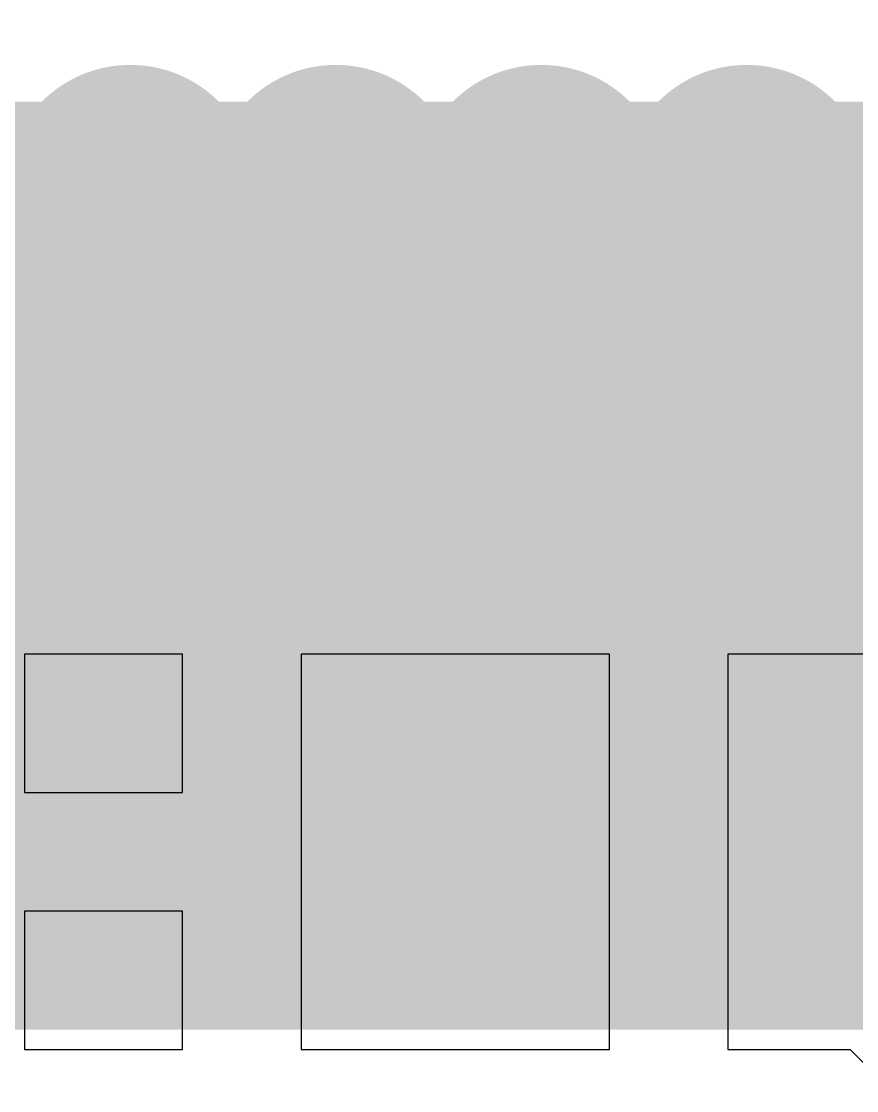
# Model space of a CAD drawing. Header units: inches. Extents: x -5 to 426, y -53 to 116.
# Drawn here: x 13.472 to 16.156, y -39.783 to -36.347 of the extents above; entities that cross this region are included whole.
import ezdxf

# ---------------------------------------------------------------- set-up
doc = ezdxf.new("R2010")
doc.units = ezdxf.units.IN
for name, color, linetype in [('Board Outline', 216, 'Continuous'), ('Bottom Layer', 5, 'Continuous'), ('Bottom Solder', 6, 'Continuous'), ('Drill Drawing', 1, 'Continuous'), ('Top Layer', 1, 'Continuous'), ('Top Overlay', 2, 'Continuous'), ('Top Paste', 8, 'Continuous'), ('Top Solder', 216, 'Continuous'), ('Via Holes', 16, 'Continuous')]:
    doc.layers.add(name, color=color, linetype=linetype)

# ---------------------------------------------------------------- blocks, each defined once
blk = doc.blocks.new('C___0603_30')
at = {"layer": 'Top Layer'}
for points in [[(-0.381, 0.4445), (-0.381, -0.4445), (-1.143, -0.4445), (-1.143, 0.4445)], [(1.143, 0.4445), (1.143, -0.4445), (0.381, -0.4445), (0.381, 0.4445)]]:
    blk.add_hatch(color=1, dxfattribs=at).paths.add_polyline_path(points)
at = {"layer": 'Top Paste'}
for points in [[(-0.381, 0.4445), (-0.381, -0.4445), (-1.143, -0.4445), (-1.143, 0.4445)], [(1.143, 0.4445), (1.143, -0.4445), (0.381, -0.4445), (0.381, 0.4445)]]:
    blk.add_hatch(color=8, dxfattribs=at).paths.add_polyline_path(points)
at = {"layer": 'Top Solder'}
for points in [[(-0.321, 0.5045), (-0.321, -0.5045), (-1.203, -0.5045), (-1.203, 0.5045)], [(1.203, 0.5045), (1.203, -0.5045), (0.321, -0.5045), (0.321, 0.5045)]]:
    blk.add_hatch(color=216, dxfattribs=at).paths.add_polyline_path(points)
at = {"layer": 'Top Overlay'}
for points in [[(-1.2446, -0.5334, 0.127, 0.127, 0), (-1.2446, 0.5334, 0.127, 0.127, 0)], [(-0.4572, 0.5334, 0.127, 0.127, 0), (-1.2446, 0.5334, 0.127, 0.127, 0)], [(1.2446, 0.5334, 0.127, 0.127, 0), (0.4572, 0.5334, 0.127, 0.127, 0)], [(1.2446, -0.5334, 0.127, 0.127, 0), (1.2446, 0.5334, 0.127, 0.127, 0)], [(-0.4572, -0.5334, 0.127, 0.127, 0), (-1.2446, -0.5334, 0.127, 0.127, 0)], [(1.2446, -0.5334, 0.127, 0.127, 0), (0.4572, -0.5334, 0.127, 0.127, 0)]]:
    blk.add_lwpolyline(points, format="xyseb", dxfattribs=at)
for points in [[(-1.2764, 0.5334, 0.0635, 0.0635, 1), (-1.2128, 0.5334, 0.0635, 0.0635, 1)], [(-1.2764, 0.5334, 0.0635, 0.0635, 1), (-1.2128, 0.5334, 0.0635, 0.0635, 1)], [(-0.4889, 0.5334, 0.0635, 0.0635, 1), (-0.4254, 0.5334, 0.0635, 0.0635, 1)], [(0.4254, 0.5334, 0.0635, 0.0635, 1), (0.4889, 0.5334, 0.0635, 0.0635, 1)], [(1.2128, 0.5334, 0.0635, 0.0635, 1), (1.2764, 0.5334, 0.0635, 0.0635, 1)], [(1.2128, 0.5334, 0.0635, 0.0635, 1), (1.2764, 0.5334, 0.0635, 0.0635, 1)], [(-1.2764, -0.5334, 0.0635, 0.0635, 1), (-1.2128, -0.5334, 0.0635, 0.0635, 1)], [(-1.2764, -0.5334, 0.0635, 0.0635, 1), (-1.2128, -0.5334, 0.0635, 0.0635, 1)], [(-0.4889, -0.5334, 0.0635, 0.0635, 1), (-0.4254, -0.5334, 0.0635, 0.0635, 1)], [(0.4254, -0.5334, 0.0635, 0.0635, 1), (0.4889, -0.5334, 0.0635, 0.0635, 1)], [(1.2128, -0.5334, 0.0635, 0.0635, 1), (1.2764, -0.5334, 0.0635, 0.0635, 1)], [(1.2128, -0.5334, 0.0635, 0.0635, 1), (1.2764, -0.5334, 0.0635, 0.0635, 1)]]:
    blk.add_lwpolyline(points, format="xyseb", close=True, dxfattribs=at)
blk = doc.blocks.new('C___0603_31')
at = {"layer": 'Top Layer'}
for points in [[(-0.381, 0.4445), (-0.381, -0.4445), (-1.143, -0.4445), (-1.143, 0.4445)], [(1.143, 0.4445), (1.143, -0.4445), (0.381, -0.4445), (0.381, 0.4445)]]:
    blk.add_hatch(color=1, dxfattribs=at).paths.add_polyline_path(points)
at = {"layer": 'Top Paste'}
for points in [[(-0.381, 0.4445), (-0.381, -0.4445), (-1.143, -0.4445), (-1.143, 0.4445)], [(1.143, 0.4445), (1.143, -0.4445), (0.381, -0.4445), (0.381, 0.4445)]]:
    blk.add_hatch(color=8, dxfattribs=at).paths.add_polyline_path(points)
at = {"layer": 'Top Solder'}
for points in [[(-0.321, 0.5045), (-0.321, -0.5045), (-1.203, -0.5045), (-1.203, 0.5045)], [(1.203, 0.5045), (1.203, -0.5045), (0.321, -0.5045), (0.321, 0.5045)]]:
    blk.add_hatch(color=216, dxfattribs=at).paths.add_polyline_path(points)
at = {"layer": 'Top Overlay'}
for points in [[(-1.2446, -0.5334, 0.127, 0.127, 0), (-1.2446, 0.5334, 0.127, 0.127, 0)], [(-0.4572, 0.5334, 0.127, 0.127, 0), (-1.2446, 0.5334, 0.127, 0.127, 0)], [(1.2446, 0.5334, 0.127, 0.127, 0), (0.4572, 0.5334, 0.127, 0.127, 0)], [(1.2446, -0.5334, 0.127, 0.127, 0), (1.2446, 0.5334, 0.127, 0.127, 0)], [(-0.4572, -0.5334, 0.127, 0.127, 0), (-1.2446, -0.5334, 0.127, 0.127, 0)], [(1.2446, -0.5334, 0.127, 0.127, 0), (0.4572, -0.5334, 0.127, 0.127, 0)]]:
    blk.add_lwpolyline(points, format="xyseb", dxfattribs=at)
for points in [[(-1.2764, 0.5334, 0.0635, 0.0635, 1), (-1.2128, 0.5334, 0.0635, 0.0635, 1)], [(-1.2764, 0.5334, 0.0635, 0.0635, 1), (-1.2128, 0.5334, 0.0635, 0.0635, 1)], [(-0.4889, 0.5334, 0.0635, 0.0635, 1), (-0.4254, 0.5334, 0.0635, 0.0635, 1)], [(0.4254, 0.5334, 0.0635, 0.0635, 1), (0.4889, 0.5334, 0.0635, 0.0635, 1)], [(1.2128, 0.5334, 0.0635, 0.0635, 1), (1.2764, 0.5334, 0.0635, 0.0635, 1)], [(1.2128, 0.5334, 0.0635, 0.0635, 1), (1.2764, 0.5334, 0.0635, 0.0635, 1)], [(-1.2764, -0.5334, 0.0635, 0.0635, 1), (-1.2128, -0.5334, 0.0635, 0.0635, 1)], [(-1.2764, -0.5334, 0.0635, 0.0635, 1), (-1.2128, -0.5334, 0.0635, 0.0635, 1)], [(-0.4889, -0.5334, 0.0635, 0.0635, 1), (-0.4254, -0.5334, 0.0635, 0.0635, 1)], [(0.4254, -0.5334, 0.0635, 0.0635, 1), (0.4889, -0.5334, 0.0635, 0.0635, 1)], [(1.2128, -0.5334, 0.0635, 0.0635, 1), (1.2764, -0.5334, 0.0635, 0.0635, 1)], [(1.2128, -0.5334, 0.0635, 0.0635, 1), (1.2764, -0.5334, 0.0635, 0.0635, 1)]]:
    blk.add_lwpolyline(points, format="xyseb", close=True, dxfattribs=at)

msp = doc.modelspace()

# ---------------------------------------------------------------- hatches: boundary and pattern name
at = {"layer": 'Bottom Layer'}
h = msp.add_hatch(color=5, dxfattribs=at)
edge = h.paths.add_edge_path()
edge.add_arc((13.8216, -36.8883), 0.3, 0, 360)
h = msp.add_hatch(color=5, dxfattribs=at)
edge = h.paths.add_edge_path()
edge.add_arc((14.482, -36.8883), 0.3, 0, 360)
h = msp.add_hatch(color=5, dxfattribs=at)
edge = h.paths.add_edge_path()
edge.add_arc((15.1424, -36.8883), 0.3, 0, 360)
h = msp.add_hatch(color=5, dxfattribs=at)
edge = h.paths.add_edge_path()
edge.add_arc((15.8028, -36.8883), 0.3, 0, 360)
h = msp.add_hatch(color=5, dxfattribs=at)
edge = h.paths.add_edge_path()
edge.add_arc((13.8216, -37.7773), 0.3, 0, 360)
h = msp.add_hatch(color=5, dxfattribs=at)
edge = h.paths.add_edge_path()
edge.add_arc((14.482, -37.7773), 0.3, 0, 360)
h = msp.add_hatch(color=5, dxfattribs=at)
edge = h.paths.add_edge_path()
edge.add_arc((15.1424, -37.7773), 0.3, 0, 360)
h = msp.add_hatch(color=5, dxfattribs=at)
edge = h.paths.add_edge_path()
edge.add_arc((15.8028, -37.7773), 0.3, 0, 360)
at = {"layer": 'Bottom Solder'}
h = msp.add_hatch(color=6, dxfattribs=at)
edge = h.paths.add_edge_path()
edge.add_arc((13.1612, -36.8883), 0.4016, 0, 360)
h = msp.add_hatch(color=6, dxfattribs=at)
edge = h.paths.add_edge_path()
edge.add_arc((13.8216, -36.8883), 0.4016, 0, 360)
h = msp.add_hatch(color=6, dxfattribs=at)
edge = h.paths.add_edge_path()
edge.add_arc((14.482, -36.8883), 0.4016, 0, 360)
h = msp.add_hatch(color=6, dxfattribs=at)
edge = h.paths.add_edge_path()
edge.add_arc((15.1424, -36.8883), 0.4016, 0, 360)
h = msp.add_hatch(color=6, dxfattribs=at)
edge = h.paths.add_edge_path()
edge.add_arc((15.8028, -36.8883), 0.4016, 0, 360)
h = msp.add_hatch(color=6, dxfattribs=at)
edge = h.paths.add_edge_path()
edge.add_arc((13.1612, -37.7773), 0.4016, 0, 360)
h = msp.add_hatch(color=6, dxfattribs=at)
edge = h.paths.add_edge_path()
edge.add_arc((13.8216, -37.7773), 0.4016, 0, 360)
h = msp.add_hatch(color=6, dxfattribs=at)
edge = h.paths.add_edge_path()
edge.add_arc((14.482, -37.7773), 0.4016, 0, 360)
h = msp.add_hatch(color=6, dxfattribs=at)
edge = h.paths.add_edge_path()
edge.add_arc((15.1424, -37.7773), 0.4016, 0, 360)
h = msp.add_hatch(color=6, dxfattribs=at)
edge = h.paths.add_edge_path()
edge.add_arc((15.8028, -37.7773), 0.4016, 0, 360)
h = msp.add_hatch(color=6, dxfattribs=at)
edge = h.paths.add_edge_path()
edge.add_arc((16.4632, -38.6663), 0.4016, 0, 360)
at = {"layer": 'Top Layer'}
h = msp.add_hatch(color=1, dxfattribs=at)
edge = h.paths.add_edge_path()
edge.add_arc((13.8216, -36.8883), 0.3, 0, 360)
h = msp.add_hatch(color=1, dxfattribs=at)
edge = h.paths.add_edge_path()
edge.add_arc((14.482, -36.8883), 0.3, 0, 360)
h = msp.add_hatch(color=1, dxfattribs=at)
edge = h.paths.add_edge_path()
edge.add_arc((15.1424, -36.8883), 0.3, 0, 360)
h = msp.add_hatch(color=1, dxfattribs=at)
edge = h.paths.add_edge_path()
edge.add_arc((15.8028, -36.8883), 0.3, 0, 360)
for points in [[(10.7513, -39.5871), (17.4442, -39.5871), (17.4442, -36.6051), (10.7513, -36.6051)], [(13.304, -39.297), (18.8195, -39.297), (18.8195, -38.947), (13.304, -38.947)]]:
    msp.add_hatch(color=1, dxfattribs=at).paths.add_polyline_path(points)
h = msp.add_hatch(color=1, dxfattribs=at)
edge = h.paths.add_edge_path()
edge.add_arc((13.8216, -37.7773), 0.3, 0, 360)
h = msp.add_hatch(color=1, dxfattribs=at)
edge = h.paths.add_edge_path()
edge.add_arc((14.482, -37.7773), 0.3, 0, 360)
h = msp.add_hatch(color=1, dxfattribs=at)
edge = h.paths.add_edge_path()
edge.add_arc((15.1424, -37.7773), 0.3, 0, 360)
h = msp.add_hatch(color=1, dxfattribs=at)
edge = h.paths.add_edge_path()
edge.add_arc((15.8028, -37.7773), 0.3, 0, 360)
at = {"layer": 'Top Solder'}
h = msp.add_hatch(color=216, dxfattribs=at)
edge = h.paths.add_edge_path()
edge.add_arc((13.1612, -36.8883), 0.4016, 0, 360)
h = msp.add_hatch(color=216, dxfattribs=at)
edge = h.paths.add_edge_path()
edge.add_arc((13.8216, -36.8883), 0.4016, 0, 360)
h = msp.add_hatch(color=216, dxfattribs=at)
edge = h.paths.add_edge_path()
edge.add_arc((14.482, -36.8883), 0.4016, 0, 360)
h = msp.add_hatch(color=216, dxfattribs=at)
edge = h.paths.add_edge_path()
edge.add_arc((15.1424, -36.8883), 0.4016, 0, 360)
h = msp.add_hatch(color=216, dxfattribs=at)
edge = h.paths.add_edge_path()
edge.add_arc((15.8028, -36.8883), 0.4016, 0, 360)
h = msp.add_hatch(color=216, dxfattribs=at)
edge = h.paths.add_edge_path()
edge.add_arc((13.1612, -37.7773), 0.4016, 0, 360)
h = msp.add_hatch(color=216, dxfattribs=at)
edge = h.paths.add_edge_path()
edge.add_arc((13.8216, -37.7773), 0.4016, 0, 360)
h = msp.add_hatch(color=216, dxfattribs=at)
edge = h.paths.add_edge_path()
edge.add_arc((14.482, -37.7773), 0.4016, 0, 360)
h = msp.add_hatch(color=216, dxfattribs=at)
edge = h.paths.add_edge_path()
edge.add_arc((15.1424, -37.7773), 0.4016, 0, 360)
h = msp.add_hatch(color=216, dxfattribs=at)
edge = h.paths.add_edge_path()
edge.add_arc((15.8028, -37.7773), 0.4016, 0, 360)
h = msp.add_hatch(color=216, dxfattribs=at)
edge = h.paths.add_edge_path()
edge.add_arc((16.4632, -38.6663), 0.4016, 0, 360)
at = {"layer": 'Via Holes'}
h = msp.add_hatch(color=7, dxfattribs=at)
edge = h.paths.add_edge_path()
edge.add_arc((13.8216, -36.8883), 0.15, 0, 360)
h = msp.add_hatch(color=7, dxfattribs=at)
edge = h.paths.add_edge_path()
edge.add_arc((14.482, -36.8883), 0.15, 0, 360)
h = msp.add_hatch(color=7, dxfattribs=at)
edge = h.paths.add_edge_path()
edge.add_arc((15.1424, -36.8883), 0.15, 0, 360)
h = msp.add_hatch(color=7, dxfattribs=at)
edge = h.paths.add_edge_path()
edge.add_arc((15.8028, -36.8883), 0.15, 0, 360)
h = msp.add_hatch(color=7, dxfattribs=at)
edge = h.paths.add_edge_path()
edge.add_arc((13.8216, -37.7773), 0.15, 0, 360)
h = msp.add_hatch(color=7, dxfattribs=at)
edge = h.paths.add_edge_path()
edge.add_arc((14.482, -37.7773), 0.15, 0, 360)
h = msp.add_hatch(color=7, dxfattribs=at)
edge = h.paths.add_edge_path()
edge.add_arc((15.1424, -37.7773), 0.15, 0, 360)
h = msp.add_hatch(color=7, dxfattribs=at)
edge = h.paths.add_edge_path()
edge.add_arc((15.8028, -37.7773), 0.15, 0, 360)

# ---------------------------------------------------------------- linework, layer by layer
at = {"layer": 'Board Outline'}
msp.add_lwpolyline([(49.7725, 6.3481, 0.254, 0.254, -1.144567), (-0.2979, -38.4414, 0.254, 0.254, 0)], format="xyseb", dxfattribs=at)
at = {"layer": 'Drill Drawing'}
for points in [[(13.5676, -36.6343, 0.0508, 0.0508, 0), (13.8216, -36.7613, 0.0508, 0.0508, 0)], [(13.5676, -36.6343, 0.0508, 0.0508, 0), (13.6946, -36.8883, 0.0508, 0.0508, 0)], [(13.8216, -36.7613, 0.0508, 0.0508, 0), (14.0756, -36.6343, 0.0508, 0.0508, 0)], [(13.9486, -36.8883, 0.0508, 0.0508, 0), (14.0756, -36.6343, 0.0508, 0.0508, 0)], [(14.228, -36.6343, 0.0508, 0.0508, 0), (14.482, -36.7613, 0.0508, 0.0508, 0)], [(14.228, -36.6343, 0.0508, 0.0508, 0), (14.355, -36.8883, 0.0508, 0.0508, 0)], [(14.482, -36.7613, 0.0508, 0.0508, 0), (14.736, -36.6343, 0.0508, 0.0508, 0)], [(14.609, -36.8883, 0.0508, 0.0508, 0), (14.736, -36.6343, 0.0508, 0.0508, 0)], [(14.8884, -36.6343, 0.0508, 0.0508, 0), (15.1424, -36.7613, 0.0508, 0.0508, 0)], [(14.8884, -36.6343, 0.0508, 0.0508, 0), (15.0154, -36.8883, 0.0508, 0.0508, 0)], [(15.1424, -36.7613, 0.0508, 0.0508, 0), (15.3964, -36.6343, 0.0508, 0.0508, 0)], [(15.2694, -36.8883, 0.0508, 0.0508, 0), (15.3964, -36.6343, 0.0508, 0.0508, 0)], [(15.5488, -36.6343, 0.0508, 0.0508, 0), (15.8028, -36.7613, 0.0508, 0.0508, 0)], [(15.5488, -36.6343, 0.0508, 0.0508, 0), (15.6758, -36.8883, 0.0508, 0.0508, 0)], [(15.8028, -36.7613, 0.0508, 0.0508, 0), (16.0568, -36.6343, 0.0508, 0.0508, 0)], [(15.9298, -36.8883, 0.0508, 0.0508, 0), (16.0568, -36.6343, 0.0508, 0.0508, 0)], [(13.5676, -37.1423, 0.0508, 0.0508, 0), (13.6946, -36.8883, 0.0508, 0.0508, 0)], [(13.9486, -36.8883, 0.0508, 0.0508, 0), (14.0756, -37.1423, 0.0508, 0.0508, 0)], [(14.228, -37.1423, 0.0508, 0.0508, 0), (14.355, -36.8883, 0.0508, 0.0508, 0)], [(14.609, -36.8883, 0.0508, 0.0508, 0), (14.736, -37.1423, 0.0508, 0.0508, 0)], [(14.8884, -37.1423, 0.0508, 0.0508, 0), (15.0154, -36.8883, 0.0508, 0.0508, 0)], [(15.2694, -36.8883, 0.0508, 0.0508, 0), (15.3964, -37.1423, 0.0508, 0.0508, 0)], [(15.5488, -37.1423, 0.0508, 0.0508, 0), (15.6758, -36.8883, 0.0508, 0.0508, 0)], [(15.9298, -36.8883, 0.0508, 0.0508, 0), (16.0568, -37.1423, 0.0508, 0.0508, 0)], [(13.5676, -37.1423, 0.0508, 0.0508, 0), (13.8216, -37.0153, 0.0508, 0.0508, 0)], [(13.8216, -37.0153, 0.0508, 0.0508, 0), (14.0756, -37.1423, 0.0508, 0.0508, 0)], [(14.228, -37.1423, 0.0508, 0.0508, 0), (14.482, -37.0153, 0.0508, 0.0508, 0)], [(14.482, -37.0153, 0.0508, 0.0508, 0), (14.736, -37.1423, 0.0508, 0.0508, 0)], [(14.8884, -37.1423, 0.0508, 0.0508, 0), (15.1424, -37.0153, 0.0508, 0.0508, 0)], [(15.1424, -37.0153, 0.0508, 0.0508, 0), (15.3964, -37.1423, 0.0508, 0.0508, 0)], [(15.5488, -37.1423, 0.0508, 0.0508, 0), (15.8028, -37.0153, 0.0508, 0.0508, 0)], [(15.8028, -37.0153, 0.0508, 0.0508, 0), (16.0568, -37.1423, 0.0508, 0.0508, 0)], [(13.5676, -37.5233, 0.0508, 0.0508, 0), (13.8216, -37.6503, 0.0508, 0.0508, 0)], [(13.5676, -37.5233, 0.0508, 0.0508, 0), (13.6946, -37.7773, 0.0508, 0.0508, 0)], [(13.8216, -37.6503, 0.0508, 0.0508, 0), (14.0756, -37.5233, 0.0508, 0.0508, 0)], [(13.9486, -37.7773, 0.0508, 0.0508, 0), (14.0756, -37.5233, 0.0508, 0.0508, 0)], [(14.228, -37.5233, 0.0508, 0.0508, 0), (14.482, -37.6503, 0.0508, 0.0508, 0)], [(14.228, -37.5233, 0.0508, 0.0508, 0), (14.355, -37.7773, 0.0508, 0.0508, 0)], [(14.482, -37.6503, 0.0508, 0.0508, 0), (14.736, -37.5233, 0.0508, 0.0508, 0)], [(14.609, -37.7773, 0.0508, 0.0508, 0), (14.736, -37.5233, 0.0508, 0.0508, 0)], [(14.8884, -37.5233, 0.0508, 0.0508, 0), (15.1424, -37.6503, 0.0508, 0.0508, 0)], [(14.8884, -37.5233, 0.0508, 0.0508, 0), (15.0154, -37.7773, 0.0508, 0.0508, 0)], [(15.1424, -37.6503, 0.0508, 0.0508, 0), (15.3964, -37.5233, 0.0508, 0.0508, 0)], [(15.2694, -37.7773, 0.0508, 0.0508, 0), (15.3964, -37.5233, 0.0508, 0.0508, 0)], [(15.5488, -37.5233, 0.0508, 0.0508, 0), (15.8028, -37.6503, 0.0508, 0.0508, 0)], [(15.5488, -37.5233, 0.0508, 0.0508, 0), (15.6758, -37.7773, 0.0508, 0.0508, 0)], [(15.8028, -37.6503, 0.0508, 0.0508, 0), (16.0568, -37.5233, 0.0508, 0.0508, 0)], [(15.9298, -37.7773, 0.0508, 0.0508, 0), (16.0568, -37.5233, 0.0508, 0.0508, 0)], [(13.5676, -38.0313, 0.0508, 0.0508, 0), (13.6946, -37.7773, 0.0508, 0.0508, 0)], [(13.9486, -37.7773, 0.0508, 0.0508, 0), (14.0756, -38.0313, 0.0508, 0.0508, 0)], [(14.228, -38.0313, 0.0508, 0.0508, 0), (14.355, -37.7773, 0.0508, 0.0508, 0)], [(14.609, -37.7773, 0.0508, 0.0508, 0), (14.736, -38.0313, 0.0508, 0.0508, 0)], [(14.8884, -38.0313, 0.0508, 0.0508, 0), (15.0154, -37.7773, 0.0508, 0.0508, 0)], [(15.2694, -37.7773, 0.0508, 0.0508, 0), (15.3964, -38.0313, 0.0508, 0.0508, 0)], [(15.5488, -38.0313, 0.0508, 0.0508, 0), (15.6758, -37.7773, 0.0508, 0.0508, 0)], [(15.9298, -37.7773, 0.0508, 0.0508, 0), (16.0568, -38.0313, 0.0508, 0.0508, 0)], [(13.5676, -38.0313, 0.0508, 0.0508, 0), (13.8216, -37.9043, 0.0508, 0.0508, 0)], [(13.8216, -37.9043, 0.0508, 0.0508, 0), (14.0756, -38.0313, 0.0508, 0.0508, 0)], [(14.228, -38.0313, 0.0508, 0.0508, 0), (14.482, -37.9043, 0.0508, 0.0508, 0)], [(14.482, -37.9043, 0.0508, 0.0508, 0), (14.736, -38.0313, 0.0508, 0.0508, 0)], [(14.8884, -38.0313, 0.0508, 0.0508, 0), (15.1424, -37.9043, 0.0508, 0.0508, 0)], [(15.1424, -37.9043, 0.0508, 0.0508, 0), (15.3964, -38.0313, 0.0508, 0.0508, 0)], [(15.5488, -38.0313, 0.0508, 0.0508, 0), (15.8028, -37.9043, 0.0508, 0.0508, 0)], [(15.8028, -37.9043, 0.0508, 0.0508, 0), (16.0568, -38.0313, 0.0508, 0.0508, 0)]]:
    msp.add_lwpolyline(points, format="xyseb", dxfattribs=at)
for points in [[(13.5549, -36.6343, 0.0254, 0.0254, 1), (13.5803, -36.6343, 0.0254, 0.0254, 1)], [(13.5549, -36.6343, 0.0254, 0.0254, 1), (13.5803, -36.6343, 0.0254, 0.0254, 1)], [(14.0629, -36.6343, 0.0254, 0.0254, 1), (14.0883, -36.6343, 0.0254, 0.0254, 1)], [(14.0629, -36.6343, 0.0254, 0.0254, 1), (14.0883, -36.6343, 0.0254, 0.0254, 1)], [(14.2153, -36.6343, 0.0254, 0.0254, 1), (14.2407, -36.6343, 0.0254, 0.0254, 1)], [(14.2153, -36.6343, 0.0254, 0.0254, 1), (14.2407, -36.6343, 0.0254, 0.0254, 1)], [(14.7233, -36.6343, 0.0254, 0.0254, 1), (14.7487, -36.6343, 0.0254, 0.0254, 1)], [(14.7233, -36.6343, 0.0254, 0.0254, 1), (14.7487, -36.6343, 0.0254, 0.0254, 1)], [(14.8757, -36.6343, 0.0254, 0.0254, 1), (14.9011, -36.6343, 0.0254, 0.0254, 1)], [(14.8757, -36.6343, 0.0254, 0.0254, 1), (14.9011, -36.6343, 0.0254, 0.0254, 1)], [(15.3837, -36.6343, 0.0254, 0.0254, 1), (15.4091, -36.6343, 0.0254, 0.0254, 1)], [(15.3837, -36.6343, 0.0254, 0.0254, 1), (15.4091, -36.6343, 0.0254, 0.0254, 1)], [(15.5361, -36.6343, 0.0254, 0.0254, 1), (15.5615, -36.6343, 0.0254, 0.0254, 1)], [(15.5361, -36.6343, 0.0254, 0.0254, 1), (15.5615, -36.6343, 0.0254, 0.0254, 1)], [(16.0441, -36.6343, 0.0254, 0.0254, 1), (16.0695, -36.6343, 0.0254, 0.0254, 1)], [(16.0441, -36.6343, 0.0254, 0.0254, 1), (16.0695, -36.6343, 0.0254, 0.0254, 1)], [(13.8089, -36.7613, 0.0254, 0.0254, 1), (13.8343, -36.7613, 0.0254, 0.0254, 1)], [(13.8089, -36.7613, 0.0254, 0.0254, 1), (13.8343, -36.7613, 0.0254, 0.0254, 1)], [(14.4693, -36.7613, 0.0254, 0.0254, 1), (14.4947, -36.7613, 0.0254, 0.0254, 1)], [(14.4693, -36.7613, 0.0254, 0.0254, 1), (14.4947, -36.7613, 0.0254, 0.0254, 1)], [(15.1297, -36.7613, 0.0254, 0.0254, 1), (15.1551, -36.7613, 0.0254, 0.0254, 1)], [(15.1297, -36.7613, 0.0254, 0.0254, 1), (15.1551, -36.7613, 0.0254, 0.0254, 1)], [(15.7901, -36.7613, 0.0254, 0.0254, 1), (15.8155, -36.7613, 0.0254, 0.0254, 1)], [(15.7901, -36.7613, 0.0254, 0.0254, 1), (15.8155, -36.7613, 0.0254, 0.0254, 1)], [(13.6819, -36.8883, 0.0254, 0.0254, 1), (13.7073, -36.8883, 0.0254, 0.0254, 1)], [(13.6819, -36.8883, 0.0254, 0.0254, 1), (13.7073, -36.8883, 0.0254, 0.0254, 1)], [(13.9359, -36.8883, 0.0254, 0.0254, 1), (13.9613, -36.8883, 0.0254, 0.0254, 1)], [(13.9359, -36.8883, 0.0254, 0.0254, 1), (13.9613, -36.8883, 0.0254, 0.0254, 1)], [(14.3423, -36.8883, 0.0254, 0.0254, 1), (14.3677, -36.8883, 0.0254, 0.0254, 1)], [(14.3423, -36.8883, 0.0254, 0.0254, 1), (14.3677, -36.8883, 0.0254, 0.0254, 1)], [(14.5963, -36.8883, 0.0254, 0.0254, 1), (14.6217, -36.8883, 0.0254, 0.0254, 1)], [(14.5963, -36.8883, 0.0254, 0.0254, 1), (14.6217, -36.8883, 0.0254, 0.0254, 1)], [(15.0027, -36.8883, 0.0254, 0.0254, 1), (15.0281, -36.8883, 0.0254, 0.0254, 1)], [(15.0027, -36.8883, 0.0254, 0.0254, 1), (15.0281, -36.8883, 0.0254, 0.0254, 1)], [(15.2567, -36.8883, 0.0254, 0.0254, 1), (15.2821, -36.8883, 0.0254, 0.0254, 1)], [(15.2567, -36.8883, 0.0254, 0.0254, 1), (15.2821, -36.8883, 0.0254, 0.0254, 1)], [(15.6631, -36.8883, 0.0254, 0.0254, 1), (15.6885, -36.8883, 0.0254, 0.0254, 1)], [(15.6631, -36.8883, 0.0254, 0.0254, 1), (15.6885, -36.8883, 0.0254, 0.0254, 1)], [(15.9171, -36.8883, 0.0254, 0.0254, 1), (15.9425, -36.8883, 0.0254, 0.0254, 1)], [(15.9171, -36.8883, 0.0254, 0.0254, 1), (15.9425, -36.8883, 0.0254, 0.0254, 1)], [(13.8089, -37.0153, 0.0254, 0.0254, 1), (13.8343, -37.0153, 0.0254, 0.0254, 1)], [(13.8089, -37.0153, 0.0254, 0.0254, 1), (13.8343, -37.0153, 0.0254, 0.0254, 1)], [(14.4693, -37.0153, 0.0254, 0.0254, 1), (14.4947, -37.0153, 0.0254, 0.0254, 1)], [(14.4693, -37.0153, 0.0254, 0.0254, 1), (14.4947, -37.0153, 0.0254, 0.0254, 1)], [(15.1297, -37.0153, 0.0254, 0.0254, 1), (15.1551, -37.0153, 0.0254, 0.0254, 1)], [(15.1297, -37.0153, 0.0254, 0.0254, 1), (15.1551, -37.0153, 0.0254, 0.0254, 1)], [(15.7901, -37.0153, 0.0254, 0.0254, 1), (15.8155, -37.0153, 0.0254, 0.0254, 1)], [(15.7901, -37.0153, 0.0254, 0.0254, 1), (15.8155, -37.0153, 0.0254, 0.0254, 1)], [(13.5549, -37.1423, 0.0254, 0.0254, 1), (13.5803, -37.1423, 0.0254, 0.0254, 1)], [(13.5549, -37.1423, 0.0254, 0.0254, 1), (13.5803, -37.1423, 0.0254, 0.0254, 1)], [(14.0629, -37.1423, 0.0254, 0.0254, 1), (14.0883, -37.1423, 0.0254, 0.0254, 1)], [(14.0629, -37.1423, 0.0254, 0.0254, 1), (14.0883, -37.1423, 0.0254, 0.0254, 1)], [(14.2153, -37.1423, 0.0254, 0.0254, 1), (14.2407, -37.1423, 0.0254, 0.0254, 1)], [(14.2153, -37.1423, 0.0254, 0.0254, 1), (14.2407, -37.1423, 0.0254, 0.0254, 1)], [(14.7233, -37.1423, 0.0254, 0.0254, 1), (14.7487, -37.1423, 0.0254, 0.0254, 1)], [(14.7233, -37.1423, 0.0254, 0.0254, 1), (14.7487, -37.1423, 0.0254, 0.0254, 1)], [(14.8757, -37.1423, 0.0254, 0.0254, 1), (14.9011, -37.1423, 0.0254, 0.0254, 1)], [(14.8757, -37.1423, 0.0254, 0.0254, 1), (14.9011, -37.1423, 0.0254, 0.0254, 1)], [(15.3837, -37.1423, 0.0254, 0.0254, 1), (15.4091, -37.1423, 0.0254, 0.0254, 1)], [(15.3837, -37.1423, 0.0254, 0.0254, 1), (15.4091, -37.1423, 0.0254, 0.0254, 1)], [(15.5361, -37.1423, 0.0254, 0.0254, 1), (15.5615, -37.1423, 0.0254, 0.0254, 1)], [(15.5361, -37.1423, 0.0254, 0.0254, 1), (15.5615, -37.1423, 0.0254, 0.0254, 1)], [(16.0441, -37.1423, 0.0254, 0.0254, 1), (16.0695, -37.1423, 0.0254, 0.0254, 1)], [(16.0441, -37.1423, 0.0254, 0.0254, 1), (16.0695, -37.1423, 0.0254, 0.0254, 1)], [(13.5549, -37.5233, 0.0254, 0.0254, 1), (13.5803, -37.5233, 0.0254, 0.0254, 1)], [(13.5549, -37.5233, 0.0254, 0.0254, 1), (13.5803, -37.5233, 0.0254, 0.0254, 1)], [(14.0629, -37.5233, 0.0254, 0.0254, 1), (14.0883, -37.5233, 0.0254, 0.0254, 1)], [(14.0629, -37.5233, 0.0254, 0.0254, 1), (14.0883, -37.5233, 0.0254, 0.0254, 1)], [(14.2153, -37.5233, 0.0254, 0.0254, 1), (14.2407, -37.5233, 0.0254, 0.0254, 1)], [(14.2153, -37.5233, 0.0254, 0.0254, 1), (14.2407, -37.5233, 0.0254, 0.0254, 1)], [(14.7233, -37.5233, 0.0254, 0.0254, 1), (14.7487, -37.5233, 0.0254, 0.0254, 1)], [(14.7233, -37.5233, 0.0254, 0.0254, 1), (14.7487, -37.5233, 0.0254, 0.0254, 1)], [(14.8757, -37.5233, 0.0254, 0.0254, 1), (14.9011, -37.5233, 0.0254, 0.0254, 1)], [(14.8757, -37.5233, 0.0254, 0.0254, 1), (14.9011, -37.5233, 0.0254, 0.0254, 1)], [(15.3837, -37.5233, 0.0254, 0.0254, 1), (15.4091, -37.5233, 0.0254, 0.0254, 1)], [(15.3837, -37.5233, 0.0254, 0.0254, 1), (15.4091, -37.5233, 0.0254, 0.0254, 1)], [(15.5361, -37.5233, 0.0254, 0.0254, 1), (15.5615, -37.5233, 0.0254, 0.0254, 1)], [(15.5361, -37.5233, 0.0254, 0.0254, 1), (15.5615, -37.5233, 0.0254, 0.0254, 1)], [(16.0441, -37.5233, 0.0254, 0.0254, 1), (16.0695, -37.5233, 0.0254, 0.0254, 1)], [(16.0441, -37.5233, 0.0254, 0.0254, 1), (16.0695, -37.5233, 0.0254, 0.0254, 1)], [(13.8089, -37.6503, 0.0254, 0.0254, 1), (13.8343, -37.6503, 0.0254, 0.0254, 1)], [(13.8089, -37.6503, 0.0254, 0.0254, 1), (13.8343, -37.6503, 0.0254, 0.0254, 1)], [(14.4693, -37.6503, 0.0254, 0.0254, 1), (14.4947, -37.6503, 0.0254, 0.0254, 1)], [(14.4693, -37.6503, 0.0254, 0.0254, 1), (14.4947, -37.6503, 0.0254, 0.0254, 1)], [(15.1297, -37.6503, 0.0254, 0.0254, 1), (15.1551, -37.6503, 0.0254, 0.0254, 1)], [(15.1297, -37.6503, 0.0254, 0.0254, 1), (15.1551, -37.6503, 0.0254, 0.0254, 1)], [(15.7901, -37.6503, 0.0254, 0.0254, 1), (15.8155, -37.6503, 0.0254, 0.0254, 1)], [(15.7901, -37.6503, 0.0254, 0.0254, 1), (15.8155, -37.6503, 0.0254, 0.0254, 1)], [(13.6819, -37.7773, 0.0254, 0.0254, 1), (13.7073, -37.7773, 0.0254, 0.0254, 1)], [(13.6819, -37.7773, 0.0254, 0.0254, 1), (13.7073, -37.7773, 0.0254, 0.0254, 1)], [(13.9359, -37.7773, 0.0254, 0.0254, 1), (13.9613, -37.7773, 0.0254, 0.0254, 1)], [(13.9359, -37.7773, 0.0254, 0.0254, 1), (13.9613, -37.7773, 0.0254, 0.0254, 1)], [(14.3423, -37.7773, 0.0254, 0.0254, 1), (14.3677, -37.7773, 0.0254, 0.0254, 1)], [(14.3423, -37.7773, 0.0254, 0.0254, 1), (14.3677, -37.7773, 0.0254, 0.0254, 1)], [(14.5963, -37.7773, 0.0254, 0.0254, 1), (14.6217, -37.7773, 0.0254, 0.0254, 1)], [(14.5963, -37.7773, 0.0254, 0.0254, 1), (14.6217, -37.7773, 0.0254, 0.0254, 1)], [(15.0027, -37.7773, 0.0254, 0.0254, 1), (15.0281, -37.7773, 0.0254, 0.0254, 1)], [(15.0027, -37.7773, 0.0254, 0.0254, 1), (15.0281, -37.7773, 0.0254, 0.0254, 1)], [(15.2567, -37.7773, 0.0254, 0.0254, 1), (15.2821, -37.7773, 0.0254, 0.0254, 1)], [(15.2567, -37.7773, 0.0254, 0.0254, 1), (15.2821, -37.7773, 0.0254, 0.0254, 1)], [(15.6631, -37.7773, 0.0254, 0.0254, 1), (15.6885, -37.7773, 0.0254, 0.0254, 1)], [(15.6631, -37.7773, 0.0254, 0.0254, 1), (15.6885, -37.7773, 0.0254, 0.0254, 1)], [(15.9171, -37.7773, 0.0254, 0.0254, 1), (15.9425, -37.7773, 0.0254, 0.0254, 1)], [(15.9171, -37.7773, 0.0254, 0.0254, 1), (15.9425, -37.7773, 0.0254, 0.0254, 1)], [(13.8089, -37.9043, 0.0254, 0.0254, 1), (13.8343, -37.9043, 0.0254, 0.0254, 1)], [(13.8089, -37.9043, 0.0254, 0.0254, 1), (13.8343, -37.9043, 0.0254, 0.0254, 1)], [(14.4693, -37.9043, 0.0254, 0.0254, 1), (14.4947, -37.9043, 0.0254, 0.0254, 1)], [(14.4693, -37.9043, 0.0254, 0.0254, 1), (14.4947, -37.9043, 0.0254, 0.0254, 1)], [(15.1297, -37.9043, 0.0254, 0.0254, 1), (15.1551, -37.9043, 0.0254, 0.0254, 1)], [(15.1297, -37.9043, 0.0254, 0.0254, 1), (15.1551, -37.9043, 0.0254, 0.0254, 1)], [(15.7901, -37.9043, 0.0254, 0.0254, 1), (15.8155, -37.9043, 0.0254, 0.0254, 1)], [(15.7901, -37.9043, 0.0254, 0.0254, 1), (15.8155, -37.9043, 0.0254, 0.0254, 1)], [(13.5549, -38.0313, 0.0254, 0.0254, 1), (13.5803, -38.0313, 0.0254, 0.0254, 1)], [(13.5549, -38.0313, 0.0254, 0.0254, 1), (13.5803, -38.0313, 0.0254, 0.0254, 1)], [(14.0629, -38.0313, 0.0254, 0.0254, 1), (14.0883, -38.0313, 0.0254, 0.0254, 1)], [(14.0629, -38.0313, 0.0254, 0.0254, 1), (14.0883, -38.0313, 0.0254, 0.0254, 1)], [(14.2153, -38.0313, 0.0254, 0.0254, 1), (14.2407, -38.0313, 0.0254, 0.0254, 1)], [(14.2153, -38.0313, 0.0254, 0.0254, 1), (14.2407, -38.0313, 0.0254, 0.0254, 1)], [(14.7233, -38.0313, 0.0254, 0.0254, 1), (14.7487, -38.0313, 0.0254, 0.0254, 1)], [(14.7233, -38.0313, 0.0254, 0.0254, 1), (14.7487, -38.0313, 0.0254, 0.0254, 1)], [(14.8757, -38.0313, 0.0254, 0.0254, 1), (14.9011, -38.0313, 0.0254, 0.0254, 1)], [(14.8757, -38.0313, 0.0254, 0.0254, 1), (14.9011, -38.0313, 0.0254, 0.0254, 1)], [(15.3837, -38.0313, 0.0254, 0.0254, 1), (15.4091, -38.0313, 0.0254, 0.0254, 1)], [(15.3837, -38.0313, 0.0254, 0.0254, 1), (15.4091, -38.0313, 0.0254, 0.0254, 1)], [(15.5361, -38.0313, 0.0254, 0.0254, 1), (15.5615, -38.0313, 0.0254, 0.0254, 1)], [(15.5361, -38.0313, 0.0254, 0.0254, 1), (15.5615, -38.0313, 0.0254, 0.0254, 1)], [(16.0441, -38.0313, 0.0254, 0.0254, 1), (16.0695, -38.0313, 0.0254, 0.0254, 1)], [(16.0441, -38.0313, 0.0254, 0.0254, 1), (16.0695, -38.0313, 0.0254, 0.0254, 1)]]:
    msp.add_lwpolyline(points, format="xyseb", close=True, dxfattribs=at)
at = {"layer": 'Top Layer'}
for p, q in [((13.9898, -38.3806), (13.4818, -38.3806)), ((13.4818, -38.3806), (13.4818, -38.8251)), ((13.9898, -38.8251), (13.9898, -38.3806)), ((15.3614, -38.3806), (14.3708, -38.3806)), ((14.3708, -38.3806), (14.3708, -39.0156)), ((15.3614, -39.0156), (15.3614, -38.3806)), ((16.2504, -38.3806), (15.7424, -38.3806)), ((15.7424, -38.3806), (15.7424, -39.0156)), ((13.4818, -38.8251), (13.9898, -38.8251)), ((14.3708, -39.0156), (14.3708, -39.6506)), ((15.3614, -39.6506), (15.3614, -39.0156)), ((15.7424, -39.0156), (15.7424, -39.6506)), ((13.9898, -39.2061), (13.4818, -39.2061)), ((13.4818, -39.2061), (13.4818, -39.6506)), ((13.9898, -39.6506), (13.9898, -39.2061)), ((13.4818, -39.6506), (13.9898, -39.6506)), ((14.3708, -39.6506), (15.3614, -39.6506)), ((15.7424, -39.6506), (16.1352, -39.6506)), ((16.1352, -39.6506), (16.2076, -39.723))]:
    msp.add_line(p, q, dxfattribs=at)

# ---------------------------------------------------------------- block references
at = {"rotation": 270}
for name, p in [('C___0603_30', (14.1803, -39.7776)), ('C___0603_31', (15.5519, -39.7776))]:
    msp.add_blockref(name, p, dxfattribs=at)

doc.saveas('drawing.dxf')
